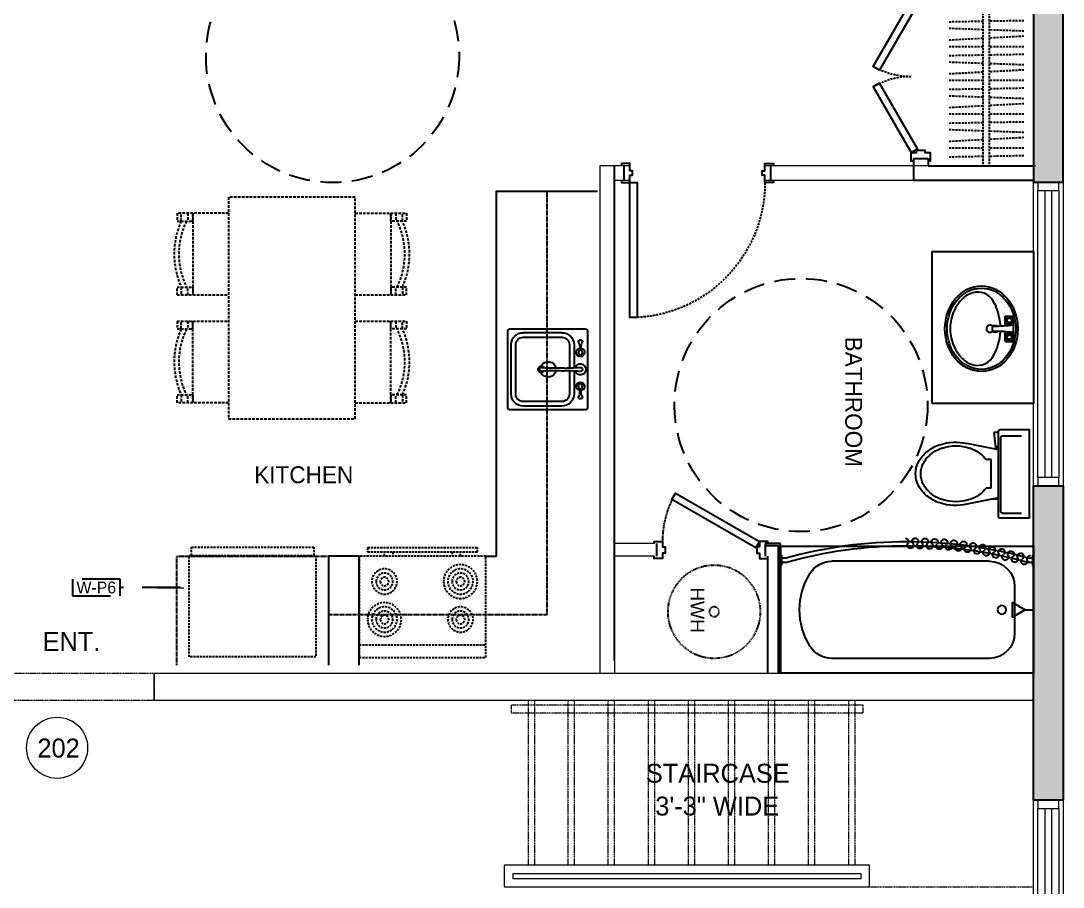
# Model space of a CAD drawing. Header units: inches. Extents: x 0 to 2865, y 0 to 4378.
# Drawn here: x 1624.2 to 1871.3, y 2644.8 to 2850.2 of the extents above; entities that cross this region are included whole.
import ezdxf
from ezdxf.enums import TextEntityAlignment as Align

# ---------------------------------------------------------------- set-up
doc = ezdxf.new("R2010")
doc.units = ezdxf.units.IN
for name, pattern in [('101-01$0$EOP', [0.25, 0.2, -0.05]), ('22-016_Xref_2ND-6TH Floor Plan$0$Dash', [0.25, 0.125, -0.125]), ('22-016_Xref_2ND-6TH Floor Plan$0$DASHED', [0.75, 0.5, -0.25]), ('22-016_Xref_2ND-6TH Floor Plan$0$HIDDEN', [0.375, 0.25, -0.125]), ('22-016_Xref_2ND-6TH Floor Plan$0$HIDDEN2', [0.1875, 0.125, -0.0625]), ('DASHED', [0.75, 0.5, -0.25]), ('HIDDEN', [0.375, 0.25, -0.125])]:
    doc.linetypes.add(name, pattern=pattern)
for name, color, linetype in [('22-016_Xref_2ND-6TH Floor Plan$0$ANNO-NOTE', 4, 'Continuous'), ('22-016_Xref_2ND-6TH Floor Plan$0$DOOR', 4, 'Continuous'), ('22-016_Xref_2ND-6TH Floor Plan$0$DOOR-FINE', 250, 'DASHED'), ('22-016_Xref_2ND-6TH Floor Plan$0$EQUIPMENT', 251, 'Continuous'), ('22-016_Xref_2ND-6TH Floor Plan$0$FURNITURE-LIGHT', 252, 'DASHED'), ('22-016_Xref_2ND-6TH Floor Plan$0$HIDE_X', 252, '22-016_Xref_2ND-6TH Floor Plan$0$HIDDEN'), ('22-016_Xref_2ND-6TH Floor Plan$0$MECH-PLUMBING', 4, 'Continuous'), ('22-016_Xref_2ND-6TH Floor Plan$0$MILLWORK', 1, 'Continuous'), ('22-016_Xref_2ND-6TH Floor Plan$0$WALL-INTERIOR', 6, 'Continuous'), ('22-016_Xref_2ND-6TH Floor Plan$0$WALL-STUD', 5, 'Continuous'), ('A-WALL-EXTR', 2, 'Continuous'), ('I- New Low Partition Wall', 4, '101-01$0$EOP'), ('I-Furn Text', 7, 'Continuous'), ('I-GLAZ', 6, 'Continuous'), ('WALL', 4, 'Continuous')]:
    doc.layers.add(name, color=color, linetype=linetype)
doc.layers.add('A-WALL', color=113, linetype='Continuous', lineweight=9)
doc.layers.add('I-DOOR', color=6, linetype='Continuous', lineweight=20)
doc.styles.add('1 by 8 new', font='GOTHIC.TTF', dxfattribs={"height": 4.5})
doc.styles.add('22-016_Xref_2ND-6TH Floor Plan$0$MAT-TAG', font='GOTHIC.TTF')

# ---------------------------------------------------------------- blocks, each defined once
blk = doc.blocks.new('*U157')
for p, q in [((-9.5, 0.35), (-9.5, 18.65)), ((-9.16, 19), (9.16, 19)), ((-6.82, 17.63, 0), (-6.82, 17.6, 0)), ((-6.82, 17.6, 0), (-6.82, 17.6, 0)), ((-3.59, 17.54, 0), (-3.59, 17.55, 0)), ((-3.25, 17.54, 0), (-3.25, 17.57, 0)), ((-3.19, 17.44, 0), (-3.19, 17.48, 0)), ((3.18, 17.48, 0), (3.18, 17.44, 0)), ((3.25, 17.56, 0), (3.25, 17.54, 0)), ((3.59, 17.55, 0), (3.59, 17.54, 0)), ((6.81, 17.6, 0), (6.81, 17.63, 0)), ((6.81, 17.59, 0), (6.81, 17.6, 0)), ((9.5, 18.65), (9.5, 0.35)), ((-6.82, 16.92, 0), (-6.82, 16.91, 0)), ((-6.82, 16.91, 0), (-6.82, 16.89, 0)), ((-0.4, 15.75), (-5.88, 15.75)), ((-3.59, 16.96, 0), (-3.59, 16.98, 0)), ((-3.25, 16.95, 0), (-3.25, 16.97, 0)), ((-3.19, 17.04, 0), (-3.19, 17.08, 0)), ((5.88, 15.75), (0.4, 15.75)), ((3.18, 17.08, 0), (3.18, 17.04, 0)), ((3.25, 16.97, 0), (3.25, 16.95, 0)), ((3.59, 16.98, 0), (3.59, 16.96, 0)), ((6.81, 16.91, 0), (6.81, 16.92, 0)), ((6.81, 16.88, 0), (6.81, 16.91, 0)), ((-8.71, 12.88), (-8.71, 3.7)), ((-7.61, 12.87), (-7.61, 3.7)), ((-0.37, 14.65), (-5.87, 14.65)), ((5.87, 14.65), (0.36, 14.65)), ((7.61, 3.7), (7.61, 12.87)), ((8.71, 3.7), (8.71, 12.88)), ((9.16, 0), (-9.16, 0)), ((-5.88, 0.82), (5.88, 0.82)), ((-5.87, 1.92), (5.87, 1.92))]:
    blk.add_line(p, q)
for centre, radius, start, end in [((-9.13, 18.63), 0.373, 94.5683, 176.5418), ((-6.78, 17.23, 0), 0.23, 138.922, 173.2093), ((-6.83, 17.37, 0), 0.129, 118.9201, 177.1064), ((-6.81, 17.52, 0), 0.0775, 94.276, 170.9668), ((-6.6, 17.5, 0), 0.256, 72.0189, 150.2079), ((-5.37, 19.66, 0), 2.24, 239.1184, 255.3939), ((-5, 23.03, 0), 5.61, 260.4328, 270.9605), ((-4.02, 17.26, 0), 0.985, 189.6396, 170.3604), ((-4.9, 18.53, 0), 1.1, 269.897, 294.8928), ((-4.38, 17.52, 0), 0.0636, 28.6382, 178.5662), ((-4.04, 17.32, 0), 0.36, 85.4281, 140.0375), ((-3.99, 17.32, 0), 0.36, 39.9624, 94.572), ((-3.65, 17.52, 0), 0.0696, 31.1717, 148.8283), ((-3.49, 17.77, 0), 0.256, 247.1407, 302.4053), ((-3.3, 17.56, 0), 0.0507, 1.5577, 188.5978), ((-3.3, 17.43, 0), 0.125, 23.7641, 66.7351), ((-3.26, 17.35, 0), 0.115, 4.265, 47.7856), ((-3.19, 17.26, 0), 0.114, 357.1037, 67.294), ((0, 17.26), 1.32, 288.1363, 251.8637), ((0, 17.26), 0.487, 355.5524, 184.4486), ((4.01, 17.26, 0), 0.985, 9.6396, 350.3604), ((3.19, 17.25, 0), 0.114, 112.706, 182.8963), ((3.26, 17.35, 0), 0.115, 132.2144, 175.735), ((3.3, 17.43, 0), 0.125, 113.2649, 156.2359), ((3.3, 17.56, 0), 0.0507, 351.4022, 178.4423), ((3.49, 17.77, 0), 0.256, 237.5947, 292.8593), ((3.65, 17.52, 0), 0.0696, 31.1717, 148.8283), ((3.98, 17.32, 0), 0.36, 85.428, 140.0376), ((4.04, 17.32, 0), 0.36, 39.9625, 94.5719), ((4.37, 17.52, 0), 0.0636, 1.4338, 151.3618), ((4.9, 18.53, 0), 1.1, 245.1072, 270.103), ((5, 23.03, 0), 5.61, 269.0395, 279.5672), ((5.36, 19.66, 0), 2.24, 284.6061, 300.8816), ((6.59, 17.5, 0), 0.256, 29.7921, 107.9811), ((6.81, 17.52, 0), 0.0775, 9.0332, 85.724), ((6.82, 17.37, 0), 0.129, 2.8936, 61.0799), ((6.78, 17.23, 0), 0.23, 6.7907, 41.078), ((9.13, 18.63), 0.373, 3.4582, 85.4317), ((-5.83, 12.87), 2.87, 90.9921, 179.9874), ((-6.78, 17.28, 0), 0.23, 186.7907, 221.078), ((-6.83, 17.14, 0), 0.129, 182.8936, 241.0799), ((-6.81, 17, 0), 0.0775, 189.0332, 265.724), ((-6.6, 17.01, 0), 0.256, 209.7921, 287.9811), ((-5.37, 14.85, 0), 2.24, 104.6061, 120.8816), ((-5, 11.48, 0), 5.61, 89.0395, 99.5672), ((-4.9, 15.99, 0), 1.1, 65.1072, 90.103), ((-4.38, 16.99, 0), 0.0636, 181.4338, 331.3618), ((-4.04, 17.19, 0), 0.36, 219.9625, 274.5719), ((-3.99, 17.19, 0), 0.36, 265.428, 320.0376), ((-3.65, 17, 0), 0.0696, 211.1717, 328.8283), ((-3.49, 16.74, 0), 0.256, 57.5947, 112.8593), ((-3.3, 16.95, 0), 0.0507, 171.4022, 358.4423), ((-3.3, 17.09, 0), 0.125, 293.2649, 336.2359), ((-3.26, 17.16, 0), 0.115, 312.2144, 355.735), ((-3.19, 17.26, 0), 0.114, 292.706, 2.8963), ((9.74, 17.63), 10.24, 182.1024, 186.6982), ((293.69, 25.31), 294.25, 181.7286, 182.323), ((-293.7, 25.31), 294.25, 357.677, 358.2714), ((-9.75, 17.63), 10.24, 353.3018, 357.8976), ((3.19, 17.26, 0), 0.114, 177.1037, 247.294), ((3.26, 17.16, 0), 0.115, 184.265, 227.7856), ((3.3, 17.09, 0), 0.125, 203.7641, 246.7351), ((3.3, 16.95, 0), 0.0507, 181.5577, 8.5978), ((3.49, 16.74, 0), 0.256, 67.1407, 122.4053), ((3.65, 17, 0), 0.0696, 211.1717, 328.8283), ((3.98, 17.19, 0), 0.36, 219.9624, 274.572), ((4.04, 17.19, 0), 0.36, 265.4281, 320.0375), ((4.37, 16.99, 0), 0.0636, 208.6382, 358.5662), ((4.9, 15.99, 0), 1.1, 89.897, 114.8928), ((5, 11.48, 0), 5.61, 80.4328, 90.9605), ((5.83, 12.87), 2.87, 0.0126, 89.0079), ((5.36, 14.85, 0), 2.24, 59.1184, 75.3939), ((6.59, 17.01, 0), 0.256, 252.0189, 330.2079), ((6.81, 17, 0), 0.0775, 274.276, 350.9668), ((6.82, 17.14, 0), 0.129, 298.9201, 357.1064), ((6.78, 17.28, 0), 0.23, 318.922, 353.2093), ((-5.83, 12.87), 1.78, 91.2612, 179.984), ((-102.93, 10.6), 102.65, 359.5797, 1.5544), ((102.92, 10.6), 102.65, 178.4456, 180.4203), ((5.83, 12.87), 1.78, 0.016, 88.7388), ((0, 9.64), 1.83, 98.8756, 245.5509), ((0, 9.64), 1.83, 294.4488, 81.1244), ((0, 7.98, 0), 0.756, 118.8294, 61.1697), ((0, 8.07), 0.495, 143.4452, 36.552), ((-15.1, 10.26), 14.82, 352.634, 358.4077), ((15.1, 10.26), 14.82, 181.5923, 187.3661), ((-5.83, 3.7), 2.87, 180.0126, 269.0079), ((-5.83, 3.7), 1.78, 180.016, 268.7388), ((5.83, 3.7), 1.78, 271.2612, 359.984), ((5.83, 3.7), 2.87, 270.9921, 359.9874), ((-9.13, 0.37), 0.373, 183.4582, 265.4317), ((9.13, 0.37), 0.373, 274.5683, 356.5418)]:
    blk.add_arc(centre, radius, start, end)
blk = doc.blocks.new('22-016_Xref_2ND-6TH Floor Plan$0$Fridge 2')
for p, q in [((-17, -24), (-17, 0)), ((-17, 0), (13, 0)), ((13, 0), (13, -24)), ((13, -24), (-17, -24)), ((-16.5, -26), (-16.5, -24)), ((12.5, -24), (12.5, -26)), ((12.5, -26), (-16.5, -26))]:
    blk.add_line(p, q)
blk = doc.blocks.new('22-016_Xref_2ND-6TH Floor Plan$0$stove')
for p, q in [((-24, -30), (-24, 0)), ((-24, 0), (0, 0)), ((-3, 0), (-3, -30)), ((0, 0), (0, -30)), ((-26, -2), (-25, -2)), ((-26, -28), (-26, -2)), ((-25, -2), (-25, -28)), ((-24, -6), (-25, -6)), ((-25, -8), (-24, -8)), ((-25, -22), (-24, -22)), ((-24, -24), (-25, -24)), ((-25, -28), (-26, -28)), ((0, -30), (-24, -30))]:
    blk.add_line(p, q)
for centre, radius in [((-9, -6), 4), ((-18, -6), 3), ((-18, -6), 2), ((-9, -6), 3), ((-9, -6), 2), ((-18, -6), 1), ((-9, -6), 1), ((-18, -24), 4), ((-18, -24), 3), ((-18, -24), 2), ((-9, -24), 3), ((-9, -24), 2), ((-18, -24), 1), ((-9, -24), 1)]:
    blk.add_circle(centre, radius)
blk = doc.blocks.new('*U44')
at = {"extrusion": (0, 0, -1)}
for p, q in [((-38.98, 24), (-38.98, 33.78)), ((-23.47, 33.78), (-23.47, 24)), ((-18.53, 33.78), (-18.53, 24)), ((-3.02, 24), (-3.02, 33.78)), ((-38.98, 30.75), (-23.47, 30.75)), ((-3.02, 30.75), (-18.53, 30.75)), ((-38.98, -6.75), (-23.47, -6.75)), ((-3.02, -6.75), (-18.53, -6.75))]:
    blk.add_line(p, q, dxfattribs=at)
for p, q in [((-38.98, 0), (-38.98, -9.78)), ((-23.47, 0), (-23.47, -9.78)), ((-18.53, 0), (-18.53, -9.78)), ((-3.02, 0), (-3.02, -9.78))]:
    blk.add_line(p, q)
for points in [[(-38.98, 33.78), (-37.48, 33.78), (-37.48, 30.75), (-38.98, 30.75)], [(-23.47, 33.78), (-24.97, 33.78), (-24.97, 30.75), (-23.47, 30.75)], [(-18.53, 33.78), (-17.03, 33.78), (-17.03, 30.75), (-18.53, 30.75)], [(-3.02, 33.78), (-4.52, 33.78), (-4.52, 30.75), (-3.02, 30.75)], [(-37.48, 32.99), (-38.98, 32.99)], [(-38.98, 31.74), (-37.48, 31.74)], [(-24.97, 32.99), (-23.47, 32.99)], [(-23.47, 31.74), (-24.97, 31.74)], [(-17.03, 32.99), (-18.53, 32.99)], [(-18.53, 31.74), (-17.03, 31.74)], [(-4.52, 32.99), (-3.02, 32.99)], [(-3.02, 31.74), (-4.52, 31.74)], [(-38.98, -9.78), (-37.48, -9.78), (-37.48, -6.75), (-38.98, -6.75)], [(-38.98, -7.74), (-37.48, -7.74)], [(-23.47, -9.78), (-24.97, -9.78), (-24.97, -6.75), (-23.47, -6.75)], [(-23.47, -7.74), (-24.97, -7.74)], [(-18.53, -9.78), (-17.03, -9.78), (-17.03, -6.75), (-18.53, -6.75)], [(-18.53, -7.74), (-17.03, -7.74)], [(-3.02, -9.78), (-4.52, -9.78), (-4.52, -6.75), (-3.02, -6.75)], [(-3.02, -7.74), (-4.52, -7.74)], [(-37.48, -8.99), (-38.98, -8.99)], [(-24.97, -8.99), (-23.47, -8.99)], [(-17.03, -8.99), (-18.53, -8.99)], [(-4.52, -8.99), (-3.02, -8.99)]]:
    blk.add_lwpolyline(points)
blk.add_lwpolyline([(0, 24), (-42, 24), (-42, 0), (0, 0)], close=True)
for centre, radius, start, end in [((-31.22, 18.99), 15.33, 65.9374, 114.0626), ((-10.78, 18.99), 15.33, 65.9374, 114.0626), ((-31.26, 19.26), 14.17, 63.6559, 116.0248), ((-10.74, 19.26), 14.17, 63.9752, 116.3441), ((-31.26, 4.74), 14.17, 243.9752, 296.3441), ((-31.22, 5.01), 15.33, 245.9374, 294.0626), ((-10.74, 4.74), 14.17, 243.6559, 296.0248), ((-10.78, 5.01), 15.33, 245.9374, 294.0626)]:
    blk.add_arc(centre, radius, start, end)
blk = doc.blocks.new('*U149')
at = {"color": 42}
blk.add_line((0.5531, 0), (0.1563, 0), dxfattribs=at)
blk.add_lwpolyline([(-0.1562, 0.0547), (-0.1562, -0.0547), (0.1563, -0.0547), (0.1563, 0.0547)], close=True)
at = {"color": 0, "linetype": 'ByBlock', "const_width": 0.0075}
blk.add_lwpolyline([(0.3996, -0.0038), (0.5781, -0.0038)], dxfattribs=at)
at = {"style": '22-016_Xref_2ND-6TH Floor Plan$0$MAT-TAG'}
blk.add_attdef('PX-X', text='', height=0.0625, dxfattribs=at).set_placement((0, 0), align=Align.MIDDLE)
blk.add_attdef('SUFFIX', text='', height=0.0625, dxfattribs=at).set_placement((0.0574, -0.1507), align=Align.BOTTOM_LEFT)
blk = doc.blocks.new('*U147')
for p, q in [((0, 0.75), (42.47, 0.75)), ((0, -0.75), (42.47, -0.75))]:
    blk.add_line(p, q)
for points in [[(1.97, 0.75), (1.69, 8.99)], [(4.04, 0.75), (4.47, 8.99)], [(6, 0.75), (6, 9)], [(8.01, 0.75), (8.16, 9)], [(9.97, 0.75), (9.69, 8.99)], [(12.04, 0.75), (12.47, 8.99)], [(14, 0.75), (14, 9)], [(16.01, 0.75), (16.16, 9)], [(17.97, 0.75), (17.69, 8.99)], [(20.04, 0.75), (20.47, 8.99)], [(22, 0.75), (22, 9)], [(24.01, 0.75), (24.16, 9)], [(25.97, 0.75), (25.69, 8.99)], [(28.04, 0.75), (28.47, 8.99)], [(30, 0.75), (30, 9)], [(32.01, 0.75), (32.16, 9)], [(33.97, 0.75), (33.69, 8.99)], [(36.04, 0.75), (36.47, 8.99)], [(38, 0.75), (38, 9)], [(40.01, 0.75), (40.16, 9)], [(2.31, -8.99), (2.03, -0.75)], [(3.53, -8.99), (3.96, -0.75)], [(6, -9), (6, -0.75)], [(7.84, -9), (7.99, -0.75)], [(10.31, -8.99), (10.03, -0.75)], [(11.53, -8.99), (11.96, -0.75)], [(14, -9), (14, -0.75)], [(15.84, -9), (15.99, -0.75)], [(18.31, -8.99), (18.03, -0.75)], [(19.53, -8.99), (19.96, -0.75)], [(22, -9), (22, -0.75)], [(23.84, -9), (23.99, -0.75)], [(26.31, -8.99), (26.03, -0.75)], [(27.53, -8.99), (27.96, -0.75)], [(30, -9), (30, -0.75)], [(31.84, -9), (31.99, -0.75)], [(34.31, -8.99), (34.03, -0.75)], [(35.53, -8.99), (35.96, -0.75)], [(38, -9), (38, -0.75)], [(39.84, -9), (39.99, -0.75)]]:
    blk.add_lwpolyline(points)
blk = doc.blocks.new('*U148')
blk.add_lwpolyline([(1.38, 0.5), (2.25, -1.02), (17.84, 7.98), (16.96, 9.5)], close=True)
blk.add_lwpolyline([(-0.62, 0), (-0.62, 0.5), (1.38, 0.5), (1.38, -0.75), (2, -0.75), (2, -2.75), (1.38, -2.75), (1.38, -4), (-0.62, -4), (-0.62, -3.5)])
at = {"layer": '22-016_Xref_2ND-6TH Floor Plan$0$DOOR-FINE'}
blk.add_arc((1.38, 0.5), 18, 0, 27.2137, dxfattribs=at)
at = {"layer": '22-016_Xref_2ND-6TH Floor Plan$0$WALL-INTERIOR'}
blk.add_line((0, 0), (0, -3.5), dxfattribs=at)
blk = doc.blocks.new('*U151')
blk.add_lwpolyline([(1.38, 0.5), (2.25, -1.02), (17.84, 7.98), (16.96, 9.5)], close=True)
blk.add_lwpolyline([(-0.62, 0), (-0.62, 0.5), (1.38, 0.5), (1.38, -0.75), (2, -0.75), (2, -2.75), (1.38, -2.75), (1.38, -4), (-0.62, -4), (-0.62, -3.5)])
at = {"layer": '22-016_Xref_2ND-6TH Floor Plan$0$DOOR-FINE'}
blk.add_arc((1.38, 0.5), 18, 0, 27.2137, dxfattribs=at)
at = {"layer": '22-016_Xref_2ND-6TH Floor Plan$0$WALL-INTERIOR'}
blk.add_line((0, 0), (0, -3.5), dxfattribs=at)
blk = doc.blocks.new('*U144')
blk.add_lwpolyline([(1.38, 0.5), (3.12, 0.5), (3.12, 32.5), (1.38, 32.5)], close=True)
for points in [[(-0.62, 0), (-0.62, 0.5), (1.38, 0.5), (1.38, -1.25), (2, -1.25), (2, -2.25), (1.38, -2.25), (1.38, -4), (-0.62, -4), (-0.62, -3.5)], [(35.38, 0), (35.38, 0.5), (33.38, 0.5), (33.38, -1.25), (32.75, -1.25), (32.75, -2.25), (33.38, -2.25), (33.38, -4), (35.38, -4), (35.38, -3.5)]]:
    blk.add_lwpolyline(points)
at = {"layer": '22-016_Xref_2ND-6TH Floor Plan$0$DOOR-FINE'}
blk.add_arc((1.38, 0.5), 32, 0, 90, dxfattribs=at)
at = {"layer": '22-016_Xref_2ND-6TH Floor Plan$0$WALL-INTERIOR'}
for p, q in [((0, 0), (0, -3.5)), ((34.75, 0), (34.75, -3.5))]:
    blk.add_line(p, q, dxfattribs=at)
blk = doc.blocks.new('*U49')
for p, q in [((-3, 14.25), (-3, 16.25)), ((3, 16.25), (-3, 16.25)), ((-3, 15.37), (-2.55, 15.32)), ((-2.99, 15.11), (-2.55, 15.17)), ((-2.8, 15.86), (-2.44, 15.59)), ((-2.78, 14.62), (-2.43, 14.91)), ((-2.6, 16.05), (-2.33, 15.69)), ((-2.12, 16.25), (-2.07, 15.8)), ((-1.85, 16.24), (-1.92, 15.8)), ((-1.37, 16.03), (-1.65, 15.68)), ((-1.37, 14.47), (-1.65, 14.82)), ((-1.22, 14.62), (-1.57, 14.91)), ((-1.2, 15.86), (-1.56, 15.59)), ((-1, 15.37), (-1.45, 15.32)), ((-1.01, 15.11), (-1.45, 15.17)), ((1, 15.37), (1.45, 15.32)), ((1.01, 15.11), (1.45, 15.17)), ((1.2, 15.86), (1.56, 15.59)), ((1.22, 14.62), (1.57, 14.91)), ((1.4, 16.05), (1.67, 15.69)), ((1.88, 16.25), (1.93, 15.8)), ((2.15, 16.24), (2.08, 15.8)), ((2.63, 16.03), (2.35, 15.68)), ((2.63, 14.47), (2.35, 14.82)), ((2.78, 14.62), (2.43, 14.91)), ((2.8, 15.86), (2.44, 15.59)), ((3, 15.37), (2.55, 15.32)), ((2.99, 15.11), (2.55, 15.17)), ((3, 14.25), (3, 16.25)), ((-0.72, 14.25), (-3, 14.25)), ((-2.6, 14.45), (-2.33, 14.81)), ((-2.12, 14.25), (-2.07, 14.7)), ((-1.85, 14.26), (-1.92, 14.71)), ((3, 14.25), (0.72, 14.25)), ((1.4, 14.45), (1.67, 14.81)), ((1.88, 14.25), (1.93, 14.7)), ((2.15, 14.26), (2.08, 14.71))]:
    blk.add_line(p, q)
at = {"color": 0, "linetype": 'ByBlock'}
for p, q in [((-3.81, 12.57), (-4.54, 12.33)), ((-3.06, 12.78), (-3.81, 12.57)), ((-2.31, 12.94), (-3.06, 12.78)), ((-1.55, 13.06), (-2.31, 12.94)), ((-0.77, 13.14), (-1.55, 13.06)), ((-0.77, 13.14), (-0.66, 13.14)), ((0.66, 13.14), (0.73, 13.14)), ((1.45, 13.07), (0.73, 13.14)), ((2.16, 12.96), (1.45, 13.07)), ((2.87, 12.82), (2.16, 12.96)), ((3.57, 12.64), (2.87, 12.82)), ((4.25, 12.43), (3.57, 12.64)), ((4.93, 12.18), (4.25, 12.43)), ((-8.09, 9.88), (-8.39, 9.28)), ((-7.7, 10.44), (-8.09, 9.88)), ((-7.22, 10.94), (-7.7, 10.44)), ((-6.65, 11.36), (-7.22, 10.94)), ((-5.96, 11.72), (-6.65, 11.36)), ((-5.96, 11.72), (-5.26, 12.04)), ((-4.54, 12.33), (-5.26, 12.04)), ((5.6, 11.9), (4.93, 12.18)), ((6.25, 11.58), (5.6, 11.9)), ((6.9, 11.19), (6.25, 11.58)), ((7.47, 10.7), (6.9, 11.19)), ((7.93, 10.14), (7.47, 10.7)), ((8.29, 9.51), (7.93, 10.14)), ((-8.58, 8.64), (-8.68, 7.97)), ((-8.68, 7.97), (-8.66, 7.28)), ((-8.39, 9.28), (-8.58, 8.64)), ((8.54, 8.84), (8.29, 9.51)), ((8.67, 8.12), (8.54, 8.84)), ((8.68, 7.39), (8.67, 8.12)), ((-8.66, 7.28), (-8.54, 6.61)), ((-8.54, 6.61), (-8.3, 5.94)), ((-8.3, 5.94), (-8.14, 5.6)), ((-8.14, 5.6), (-7.96, 5.27)), ((-7.96, 5.27), (-7.76, 4.95)), ((-7.76, 4.95), (-7.54, 4.65)), ((7.54, 4.65), (7.76, 4.95)), ((7.76, 4.95), (7.75, 4.96)), ((7.76, 4.95), (7.96, 5.27)), ((7.96, 5.27), (8.14, 5.6)), ((8.14, 5.6), (8.31, 5.94)), ((8.31, 5.94), (8.56, 6.66)), ((8.56, 6.66), (8.68, 7.39)), ((-7.54, 4.65), (-7.3, 4.35)), ((-7.3, 4.35), (-7.05, 4.08)), ((-6.78, 3.81), (-7.05, 4.08)), ((-7.05, 4.08), (-7.04, 4.08)), ((-6.78, 3.81), (-6.5, 3.56)), ((-6.5, 3.56), (-6.2, 3.33)), ((-6.2, 3.33), (-4.93, 2.5)), ((-4.93, 2.5), (-3.58, 1.88)), ((3.59, 1.88), (4.94, 2.5)), ((4.94, 2.5), (6.21, 3.33)), ((6.21, 3.33), (6.51, 3.56)), ((6.79, 3.81), (6.51, 3.56)), ((6.79, 3.81), (7.05, 4.08)), ((7.05, 4.08), (7.31, 4.35)), ((7.31, 4.35), (7.54, 4.65)), ((-3.58, 1.88), (-2.17, 1.47)), ((-2.17, 1.47), (-0.73, 1.26)), ((-0.73, 1.26), (0.73, 1.26)), ((0.73, 1.26), (2.17, 1.47)), ((2.17, 1.47), (3.59, 1.88))]:
    blk.add_line(p, q, dxfattribs=at)
for centre, radius in [((-2, 15.25), 1), ((-2, 15.25), 0.553), ((2, 15.25), 1), ((2, 15.25), 0.553)]:
    blk.add_circle(centre, radius)
for centre, radius, start, end in [((-37.02, 11.78), 36.39, 359.6041, 7.061), ((37.02, 11.78), 36.39, 172.939, 180.3959), ((0, 16.91), 5.71, 265.5196, 274.4804)]:
    blk.add_arc(centre, radius, start, end)
blk.add_arc((0, 10.66), 0.842, 134.1337, 45.9827, dxfattribs=at)
for major_axis, ratio in [((-10.13, 0), 0.851698), ((-9.62, 0), 0.843932)]:
    blk.add_ellipse((0, 8.63), major_axis=major_axis, ratio=ratio, dxfattribs=at)
at = {"ltscale": 4}
for points in [[(-0.76, 12.08), (-0.76, 12.08), (-0.75, 12.31), (-0.64, 12.38)], [(0.76, 12.08), (0.76, 12.08), (0.75, 12.31), (0.64, 12.38)], [(-0.76, 11.55), (-0.76, 11.76), (-0.76, 11.77), (-0.76, 12.08)], [(-0.44, 11.22), (-0.75, 11.26), (-0.76, 11.55), (-0.76, 11.55)], [(0.45, 11.22), (0.75, 11.26), (0.76, 11.55), (0.76, 11.55)], [(0.76, 11.55), (0.76, 11.76), (0.76, 11.77), (0.76, 12.08)]]:
    blk.add_open_spline(points, degree=3, dxfattribs=at)
blk = doc.blocks.new('22-016_Xref_2ND-6TH Floor Plan$0$Toilet 1')
for p, q in [((-10.49, 0), (10.49, 0)), ((-10.49, 0), (-10.49, -6.93)), ((10.49, -6.93), (10.49, 0)), ((-9.33, -6.36), (-9.33, -1.9)), ((9.02, -6.36), (9.02, -1.9)), ((-10.1, -7.32), (10.1, -7.32)), ((-8.94, -6.75), (8.63, -6.75)), ((-5.71, -7.32), (-7.18, -14.82)), ((-6.03, -7.32), (-6.03, -8.98)), ((5.73, -7.32), (7.21, -14.82)), ((5.97, -7.32), (5.97, -8.52)), ((6.38, -8.06), (6.38, -7.32)), ((9.77, -7.35), (9.77, -8.46)), ((-3.38, -9.07), (3.4, -9.07)), ((-3.38, -9.07), (-3.38, -10.28)), ((3.4, -9.07), (3.4, -10.27)), ((9.77, -8.46), (6.38, -8.06))]:
    blk.add_line(p, q)
for centre, radius, start, end in [((-10.1, -6.93), 0.392, 180, 270), ((-8.94, -6.36), 0.392, 180, 270), ((8.63, -6.36), 0.392, 270, 0), ((10.1, -6.93), 0.392, 270, 0), ((1.94, -16.81), 8.47, 141.4416, 161.7283), ((0.77, -15.87), 6.96, 126.5643, 141.4416), ((-0.73, -15.87), 6.96, 38.5584, 53.5692), ((-1.91, -16.81), 8.47, 18.2717, 38.5584), ((4.34, -17.52), 11.83, 166.815, 198.2717), ((3.8, -17.42), 10.41, 161.7283, 198.2717), ((-3.76, -17.42), 10.41, 341.7283, 18.2717), ((-4.32, -17.52), 11.83, 341.7283, 13.185), ((2.24, -18.21), 9.62, 198.2717, 218.5584), ((1.94, -18.03), 8.47, 198.2717, 218.5584), ((-1.91, -18.03), 8.47, 321.4416, 341.7283), ((-2.21, -18.21), 9.62, 321.4416, 341.7283), ((0.9, -19.28), 7.91, 218.5584, 242.5414), ((0.77, -18.97), 6.96, 218.5584, 242.5414), ((-0.73, -18.97), 6.96, 297.4586, 321.4416), ((-0.88, -19.28), 7.91, 297.4586, 321.4416), ((0.05, -20.92), 6.06, 242.5414, 270), ((0.02, -20.41), 5.33, 242.5414, 297.4587), ((-0.02, -20.92), 6.06, 270, 297.4586)]:
    blk.add_arc(centre, radius, start, end)
blk = doc.blocks.new('22-016_Xref_2ND-6TH Floor Plan$0$Tub w curtain')
for p, q in [((0, 29.99), (60, 29.99)), ((0, 29.99), (0, 0)), ((60, 29.99), (60, 0)), ((0.25, 27.97), (0, 27.97)), ((0.25, 27.97), (0.25, 25.47)), ((0.25, 27.22), (1, 27.22)), ((59, 27.22), (59.75, 27.22)), ((59.75, 27.97), (59.75, 25.47)), ((59.75, 27.97), (60, 27.97)), ((0.25, 25.47), (0, 25.47)), ((0.25, 26.22), (1.14, 26.22)), ((10.5, 26.49), (47.9, 26.49)), ((58.86, 26.22), (59.75, 26.22)), ((59.75, 25.47), (60, 25.47)), ((4.5, 20.49), (4.5, 9.49)), ((10.5, 3.49), (47.9, 3.49)), ((0, 0), (60, 0))]:
    blk.add_line(p, q)
blk.add_lwpolyline([(2, 14.99), (5, 13.26), (5, 16.72), (2, 14.99), (0, 14.99)])
blk.add_circle((7.54, 14.99), 1)
for centre, radius, start, end in [((30, -75.91), 107.12, 74.2934, 105.7066), ((30, -75.88), 106.09, 74.2167, 105.7833), ((10.5, 20.49), 6, 90, 180), ((47.9, 20.49), 6, 32.4037, 90), ((39.24, 14.99), 16.26, 327.5963, 32.4037), ((10.5, 9.49), 6, 180, 270), ((47.9, 9.49), 6, 270, 327.5963)]:
    blk.add_arc(centre, radius, start, end)
at = {"linetype": 'Continuous'}
for centre, radius, start, end in [((9.89, 29.21), 0.746, 102.9741, 232.2468), ((9.89, 29.21), 0.746, 333.7013, 102.974), ((12.14, 29.73), 0.746, 102.9741, 232.2468), ((12.1, 29.72), 0.746, 330.3783, 99.651), ((14.37, 30.11), 0.746, 99.6511, 228.9238), ((14.37, 30.11), 0.746, 330.3783, 99.651), ((15.67, 29.37), 0.746, 150.3783, 279.6511), ((15.67, 29.37), 0.746, 279.6511, 48.9238), ((16.65, 30.5), 0.746, 99.6511, 228.9238), ((16.61, 30.49), 0.746, 326.9593, 96.232), ((17.86, 29.68), 0.746, 146.9593, 276.2321), ((17.86, 29.68), 0.746, 276.2321, 45.5048), ((18.91, 30.74), 0.746, 96.2321, 225.5049), ((18.91, 30.74), 0.746, 326.9593, 96.2321), ((20.16, 29.93), 0.746, 146.9593, 276.2321), ((20.16, 29.93), 0.746, 276.2321, 45.5048), ((21.2, 30.99), 0.746, 96.2321, 225.5049), ((21.15, 30.99), 0.746, 322.7866, 92.0594), ((22.34, 30.09), 0.746, 142.7866, 272.0594), ((22.34, 30.09), 0.746, 272.0594, 41.3321), ((23.46, 31.07), 0.746, 92.0594, 221.3322), ((23.46, 31.07), 0.746, 322.7866, 92.0594), ((24.65, 30.17), 0.746, 142.7866, 41.3321), ((25.77, 31.16), 0.746, 92.0594, 221.3322), ((25.77, 31.16), 0.746, 322.7866, 92.0594), ((26.96, 30.25), 0.746, 142.7866, 41.3321), ((28.08, 31.24), 0.746, 92.0594, 221.3322), ((28.06, 31.24), 0.746, 321.1665, 90.4392), ((29.22, 30.3), 0.746, 141.1665, 270.4392), ((29.22, 30.3), 0.742, 270.4392, 31.8745), ((30.6, 31.16), 0.88, 105.4712, 211.8745), ((0.68, 26.99), 0.88, 341.5388, 87.9422), ((3.13, 27.66), 0.746, 102.9741, 232.2468), ((3.13, 27.66), 0.746, 333.7013, 102.974), ((4.47, 27), 0.746, 153.7013, 282.974), ((5.38, 28.18), 0.746, 102.9741, 232.2468), ((4.47, 27), 0.746, 282.9741, 52.2468), ((5.38, 28.18), 0.746, 333.7013, 102.974), ((6.72, 27.51), 0.746, 153.7013, 282.974), ((7.63, 28.69), 0.746, 102.9741, 232.2468), ((6.72, 27.51), 0.746, 282.9741, 52.2468), ((7.63, 28.69), 0.746, 333.7013, 102.974), ((8.97, 28.03), 0.746, 153.7013, 282.974), ((8.97, 28.03), 0.746, 282.9741, 52.2468), ((11.22, 28.55), 0.746, 153.7013, 282.974), ((11.22, 28.55), 0.746, 282.9741, 52.2468), ((13.39, 28.99), 0.746, 150.3783, 48.9238), ((2.22, 26.47), 0.742, 161.5387, 282.974), ((2.22, 26.48), 0.746, 282.9741, 52.2468)]:
    blk.add_arc(centre, radius, start, end, dxfattribs=at)
blk = doc.blocks.new('*U125')
at = {"transparency": 33554636}
blk.add_lwpolyline([(-1.38, 0.5), (-2.25, -1.02), (-22.15, 10.48), (-21.28, 11.99)], close=True, dxfattribs=at)
for points in [[(-26.36, 0), (-26.36, 0.5), (-24.36, 0.5), (-24.36, -0.75), (-23.73, -0.75), (-23.73, -2.25), (-24.36, -2.25), (-24.36, -3.5), (-26.36, -3.5), (-26.36, -3)], [(0.62, 0), (0.62, 0.5), (-1.38, 0.5), (-1.38, -0.75), (-2, -0.75), (-2, -2.25), (-1.38, -2.25), (-1.38, -3.5), (0.62, -3.5), (0.62, -3)]]:
    blk.add_lwpolyline(points, dxfattribs=at)
at = {"color": 251, "linetype": '22-016_Xref_2ND-6TH Floor Plan$0$HIDDEN2', "transparency": 33554636}
blk.add_arc((-1.38, 0.5), 22.98, 152.7863, 180, dxfattribs=at)
at = {"layer": '22-016_Xref_2ND-6TH Floor Plan$0$WALL-INTERIOR', "transparency": 33554636}
for p, q in [((-25.73, 0), (-25.73, -3)), ((0, 0), (0, -3))]:
    blk.add_line(p, q, dxfattribs=at)
blk = doc.blocks.new('22-016_Xref_2ND-6TH Floor Plan$0$HWH')
at = {"layer": '22-016_Xref_2ND-6TH Floor Plan$0$FURNITURE-LIGHT', "linetype": '22-016_Xref_2ND-6TH Floor Plan$0$Dash'}
for radius in [11, 1.16]:
    blk.add_circle((0, 0), radius, dxfattribs=at)

msp = doc.modelspace()

# ---------------------------------------------------------------- hatches: boundary and pattern name
at = {"layer": 'A-WALL', "lineweight": 5, "transparency": 33554636}
h = msp.add_hatch(color=8, dxfattribs=at)
h.dxf.hatch_style = 1
h.paths.add_polyline_path([(1871.3, 2886.91), (1864.3, 2886.91), (1864.3, 2811.9), (1871.3, 2811.9)])
h = msp.add_hatch(color=8, dxfattribs=at)
h.dxf.hatch_style = 1
h.paths.add_polyline_path([(1871.3, 2665.4), (1864.3, 2665.4), (1864.3, 2739.9), (1871.3, 2739.9)])

# ---------------------------------------------------------------- linework, layer by layer
at = {"layer": '22-016_Xref_2ND-6TH Floor Plan$0$FURNITURE-LIGHT', "color": 8, "linetype": '22-016_Xref_2ND-6TH Floor Plan$0$DASHED', "lineweight": -3, "ltscale": 10, "transparency": 33554636}
for centre in [(1698.07, 2841.81, 0), (1809.15, 2759.06)]:
    msp.add_circle(centre, 30, dxfattribs=at)
at = {"layer": '22-016_Xref_2ND-6TH Floor Plan$0$MILLWORK', "color": 8, "lineweight": -3, "transparency": 33554636}
msp.add_line((1734.41, 2723.24), (1736.91, 2723.24), dxfattribs=at)
at = {"layer": '22-016_Xref_2ND-6TH Floor Plan$0$MILLWORK', "color": 8, "linetype": '22-016_Xref_2ND-6TH Floor Plan$0$HIDDEN2', "transparency": 33554636}
msp.add_lwpolyline([(1661.14, 2697.4), (1661.14, 2723.24), (1697.14, 2723.24), (1697.14, 2709.4), (1748.92, 2709.4), (1748.92, 2809.78)], dxfattribs=at)
at = {"layer": '22-016_Xref_2ND-6TH Floor Plan$0$MILLWORK', "color": 8, "lineweight": -3, "transparency": 33554636, "elevation": 0}
msp.add_lwpolyline([(1736.91, 2723.24), (1736.91, 2809.78), (1760.93, 2809.78)], dxfattribs=at)
at = {"layer": '22-016_Xref_2ND-6TH Floor Plan$0$MILLWORK', "color": 8, "transparency": 33554636}
msp.add_lwpolyline([(1840.28, 2759.4), (1840.28, 2795.47), (1864.3, 2795.47), (1864.3, 2759.4)], close=True, dxfattribs=at)
at = {"layer": '22-016_Xref_2ND-6TH Floor Plan$0$MILLWORK', "color": 8, "lineweight": -3, "transparency": 33554636}
msp.add_lwpolyline([(1704.39, 2697.39), (1704.39, 2723.24), (1697.14, 2723.24), (1697.14, 2697.4)], dxfattribs=at)
at = {"layer": '22-016_Xref_2ND-6TH Floor Plan$0$WALL-INTERIOR', "color": 8, "transparency": 33554636}
for p, q in [((1835.78, 2817.53), (1835.78, 2812.3)), ((1839.28, 2817.53), (1839.28, 2815.8)), ((1764.92, 2698.48), (1764.93, 2815.81)), ((1839.28, 2815.8), (1864.3, 2815.8)), ((1864.3, 2812.3), (1835.78, 2812.3)), ((1804.3, 2726.21), (1800.67, 2726.21)), ((1804.3, 2695.49), (1804.3, 2726.21))]:
    msp.add_line(p, q, dxfattribs=at)
at = {"layer": '22-016_Xref_2ND-6TH Floor Plan$0$WALL-STUD', "color": 8, "transparency": 33554636}
for p, q in [((1803.8, 2725.71), (1800.67, 2725.71)), ((1803.8, 2695.49), (1803.8, 2725.71)), ((1801.3, 2695.49), (1801.3, 2723.21))]:
    msp.add_line(p, q, dxfattribs=at)
at = {"layer": 'A-WALL', "color": 8, "lineweight": 5, "transparency": 33554636}
for p, q in [((1761.44, 2815.8), (1761.44, 2695.53)), ((1768.56, 2815.8), (1761.44, 2815.8)), ((1864.76, 2815.8), (1800.59, 2815.8)), ((1768.56, 2812.3), (1764.94, 2812.3)), ((1764.94, 2812.3), (1764.94, 2695.53)), ((1864.3, 2812.3), (1800.59, 2812.3)), ((1774.29, 2726.21), (1764.92, 2726.21)), ((1774.29, 2723.21), (1764.92, 2723.21))]:
    msp.add_line(p, q, dxfattribs=at)
msp.add_lwpolyline([(1655.8, 2695.53), (1864.3, 2695.53), (1864.3, 2689.03), (1655.8, 2689.03)], close=True, dxfattribs=at)
at = {"layer": 'A-WALL-EXTR', "color": 8, "linetype": 'HIDDEN', "lineweight": 5, "ltscale": 0.1, "transparency": 33554636}
msp.add_lwpolyline([(1617.8, 2695.53), (1655.8, 2695.53), (1655.8, 2689.03), (1617.8, 2689.03)], close=True, dxfattribs=at)
at = {"layer": 'I- New Low Partition Wall', "color": 8, "linetype": 'ByBlock', "lineweight": 5, "transparency": 33554636}
msp.add_lwpolyline([(1825.3, 2644.78), (1738.87, 2644.78), (1738.87, 2650.03), (1825.3, 2650.03), (1825.3, 2644.78), (1825.3, 2644.78)], dxfattribs=at)
msp.add_lwpolyline([(1823.3, 2646.78), (1740.87, 2646.78), (1740.87, 2648.03), (1823.3, 2648.03)], close=True, dxfattribs=at)
at = {"layer": 'I-DOOR', "color": 8, "linetype": 'HIDDEN', "lineweight": 5, "ltscale": 0.25, "transparency": 33554636}
for p, q in [((1744.46, 2689.03), (1744.46, 2650.03)), ((1745.96, 2689.03), (1745.96, 2650.03)), ((1753.87, 2689.03), (1753.87, 2650.03)), ((1755.37, 2689.03), (1755.37, 2650.03)), ((1763.37, 2689.03), (1763.37, 2650.03)), ((1764.87, 2689.03), (1764.87, 2650.03)), ((1772.87, 2689.03), (1772.87, 2650.03)), ((1774.37, 2689.03), (1774.37, 2650.03)), ((1782.37, 2689.03), (1782.37, 2650.03)), ((1783.87, 2689.03), (1783.87, 2650.03)), ((1791.87, 2689.03), (1791.87, 2650.03)), ((1793.37, 2689.03), (1793.37, 2650.03)), ((1801.37, 2689.03), (1801.37, 2650.03)), ((1802.87, 2689.03), (1802.87, 2650.03)), ((1810.87, 2689.03), (1810.87, 2650.03)), ((1812.37, 2689.03), (1812.37, 2650.03)), ((1820.37, 2689.03), (1820.37, 2650.03)), ((1821.87, 2689.03), (1821.87, 2650.03)), ((1864.3, 2644.78), (1825.3, 2644.78))]:
    msp.add_line(p, q, dxfattribs=at)
msp.add_lwpolyline([(1740.53, 2686.03), (1740.53, 2688.03), (1823.82, 2688.03), (1823.82, 2686.03), (1823.82, 2686.03), (1740.53, 2686.03), (1740.53, 2688.03)], dxfattribs=at)
at = {"layer": 'I-Furn Text', "color": 8, "lineweight": 5, "transparency": 33554636}
msp.add_circle((1632.77, 2677.81), 7.24, dxfattribs=at)
at = {"layer": 'I-GLAZ', "color": 8, "lineweight": 5, "ltscale": 0.05, "transparency": 33554636}
for points in [[(1871.3, 2739.9), (1864.3, 2739.9), (1864.3, 2811.9), (1871.3, 2811.9)], [(1865.3, 2809.9), (1870.3, 2809.9), (1870.3, 2811.9), (1865.3, 2811.9)], [(1865.3, 2809.9), (1870.3, 2809.9), (1870.3, 2741.9), (1865.3, 2741.9)], [(1867.05, 2741.9), (1867.05, 2809.9), (1868.55, 2809.9), (1868.55, 2741.9)], [(1865.3, 2739.9), (1870.3, 2739.9), (1870.3, 2741.9), (1865.3, 2741.9)], [(1871.3, 2629.4), (1864.3, 2629.4), (1864.3, 2665.4), (1871.3, 2665.4)], [(1865.3, 2663.4), (1870.3, 2663.4), (1870.3, 2665.4), (1865.3, 2665.4)], [(1865.3, 2663.4), (1870.3, 2663.4), (1870.3, 2631.4), (1865.3, 2631.4)], [(1867.05, 2631.4), (1867.05, 2663.4), (1868.55, 2663.4), (1868.55, 2631.4)]]:
    msp.add_lwpolyline(points, close=True, dxfattribs=at)
at = {"layer": 'WALL', "color": 8, "ltscale": 0.1, "transparency": 33554636}
for points in [[(1871.3, 2886.91), (1864.3, 2886.91), (1864.3, 2811.9), (1871.3, 2811.9)], [(1871.3, 2665.4), (1864.3, 2665.4), (1864.3, 2739.9), (1871.3, 2739.9)]]:
    msp.add_lwpolyline(points, close=True, dxfattribs=at)

# ---------------------------------------------------------------- block references
at = {"color": 8, "transparency": 33554636, "xscale": -1, "rotation": 180}
msp.add_blockref('22-016_Xref_2ND-6TH Floor Plan$0$HWH', (1788.55, 2710.07, 0), dxfattribs=at)
at = {"layer": '22-016_Xref_2ND-6TH Floor Plan$0$DOOR', "color": 8, "transparency": 33554636}
for name, p, xscale, yscale, zscale, rotation in [('*U148', (1835.78, 2856.3), -1.000757998480004, 1.000757998480004, 1.000757998480004, 89.99904780631257), ('*U151', (1835.78, 2817.53), 1.000757998480004, 1.000757998480004, 1.000757998480004, 90.00095219368743), ('*U144', (1767.19, 2812.31), -1.000755996964005, 1.000755996964005, 1.000755996964005, 179.9994064024351), ('*U125', (1800.67, 2726.21), 1.000757998480021, 1.000757998480021, 1.000757998480021, 0.000730198347656546)]:
    msp.add_blockref(name, p, dxfattribs=dict(at, xscale=xscale, yscale=yscale, zscale=zscale, rotation=rotation))
at = {"layer": '22-016_Xref_2ND-6TH Floor Plan$0$FURNITURE-LIGHT', "color": 8, "transparency": 33554636}
for name, p, xscale, yscale, zscale, rotation in [('*U147', (1853, 2858.03), -1.000755996964007, 1.000755996964007, 1.000755996964007, 89.99904780631562), ('*U44', (1703.42, 2808.32), 1.250000000000022, 1.250000000000022, 1.250000000000022, 90.00000000000001), ('22-016_Xref_2ND-6TH Floor Plan$0$stove', (1704.39, 2699.22), -1.000755996964011, 1.000755996964011, 1.000755996964011, 89.99904780631442)]:
    msp.add_blockref(name, p, dxfattribs=dict(at, xscale=xscale, yscale=yscale, zscale=zscale, rotation=rotation))
at = {"layer": '22-016_Xref_2ND-6TH Floor Plan$0$FURNITURE-LIGHT', "color": 8, "transparency": 33554636, "extrusion": (0, 0, -1), "xscale": -1.000755996964004, "yscale": 1.000755996964004, "zscale": -1.000755996964004, "rotation": 180.0009521936856}
msp.add_blockref('22-016_Xref_2ND-6TH Floor Plan$0$Fridge 2', (-1677.11, 2699.39), dxfattribs=at)
at = {"layer": '22-016_Xref_2ND-6TH Floor Plan$0$HIDE_X', "color": 8, "lineweight": 0, "transparency": 33554636}
ref = msp.add_blockref('*U149', (1642.06, 2715.82, 0), dxfattribs=dict(at, xscale=36, yscale=36, zscale=36))
ref.add_attrib('PX-X', 'W-P6', dxfattribs={"layer": '0', "height": 2.812, "style": '22-016_Xref_2ND-6TH Floor Plan$0$MAT-TAG'}).set_placement((1642.06, 2715.82, 0), align=Align.MIDDLE)
at = {"layer": '22-016_Xref_2ND-6TH Floor Plan$0$MECH-PLUMBING', "color": 8, "transparency": 33554636}
for name, p, xscale, yscale, zscale, rotation in [('*U49', (1843.28, 2777.16), 1.000755996963996, 1.000755996963996, 1.000755996963996, 270.0003585961219), ('*U157', (1739.57, 2767.52), -1.000755996964003, 1.000755996964003, 1.000755996964003, 269.9990478063145), ('22-016_Xref_2ND-6TH Floor Plan$0$Toilet 1', (1863.3, 2742.75), -1.000757998479992, 1.000757998479992, 1.000757998479992, 269.9954273412773)]:
    msp.add_blockref(name, p, dxfattribs=dict(at, xscale=xscale, yscale=yscale, zscale=zscale, rotation=rotation))
at = {"layer": '22-016_Xref_2ND-6TH Floor Plan$0$MECH-PLUMBING', "color": 8, "lineweight": -3, "transparency": 33554636, "xscale": -1, "rotation": 0.0003585961219965128}
msp.add_blockref('22-016_Xref_2ND-6TH Floor Plan$0$Tub w curtain', (1864.3, 2695.53), dxfattribs=at)

# ---------------------------------------------------------------- texts
at = {"layer": '22-016_Xref_2ND-6TH Floor Plan$0$EQUIPMENT', "color": 8, "transparency": 33554636, "insert": (1786.19, 2705.06, 0), "char_height": 3.24, "attachment_point": 3, "rotation": 270, "style": '22-016_Xref_2ND-6TH Floor Plan$0$MAT-TAG'}
msp.add_mtext_dynamic_manual_height_columns('{\\fArial|b0|i0|c0|p34;HWH}', width=7.2464, gutter_width=0.81, heights=[0], dxfattribs=at)
at = {"layer": 'I-Furn Text', "color": 8, "lineweight": 5, "transparency": 33554636, "char_height": 4.5, "width": 50.4719, "attachment_point": 2, "style": '1 by 8 new'}
for s, insert in [('ENT.', (1636.18, 2705.26)), ('ENT.', (1636.18, 2705.26)), ('202', (1633.11, 2680)), ('3\'-3" WIDE', (1789.28, 2666.25))]:
    msp.add_mtext(s, dxfattribs=dict(at, insert=insert))
at = {"layer": 'I-Furn Text', "color": 8, "lineweight": 5, "transparency": 33554636, "insert": (1789.41, 2674.03), "char_height": 4.5, "attachment_point": 2, "style": '1 by 8 new'}
msp.add_mtext_dynamic_manual_height_columns('STAIRCASE', width=299.2767, gutter_width=2.06, heights=[0], dxfattribs=at)

# ---------------------------------------------------------------- next in the draw order: texts
at = {"layer": '22-016_Xref_2ND-6TH Floor Plan$0$ANNO-NOTE', "color": 8, "transparency": 33554636, "insert": (1821.6, 2759.83, 0), "char_height": 4, "attachment_point": 5, "rotation": 270, "style": '22-016_Xref_2ND-6TH Floor Plan$0$MAT-TAG', "bg_fill": 2}
msp.add_mtext_dynamic_manual_height_columns('BATHROOM', width=36.3702, gutter_width=0.391, heights=[0], dxfattribs=at)
at = {"layer": '22-016_Xref_2ND-6TH Floor Plan$0$ANNO-NOTE', "color": 8, "transparency": 33554636, "insert": (1691.24, 2742.52), "char_height": 4, "attachment_point": 5, "style": '22-016_Xref_2ND-6TH Floor Plan$0$MAT-TAG', "bg_fill": 2}
msp.add_mtext_dynamic_manual_height_columns('KITCHEN', width=36.3702, gutter_width=0.391, heights=[0], dxfattribs=at)

doc.saveas('drawing.dxf')
